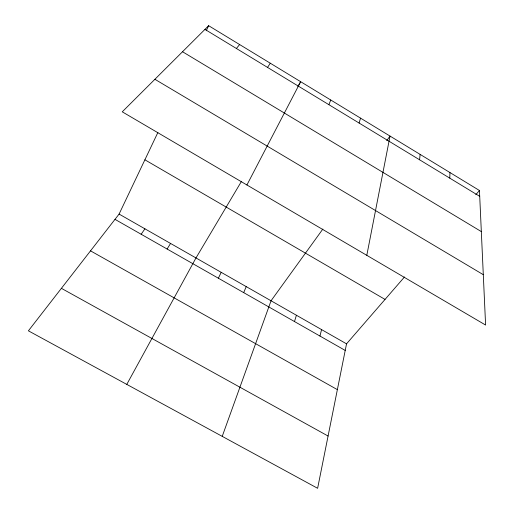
<?xml version="1.0" encoding="UTF-8"?>
<svg xmlns="http://www.w3.org/2000/svg" width="514" height="514" viewBox="0 0 514 514"><rect width="100%" height="100%" fill="white"/><g stroke="black" fill="none" stroke-linecap="round" stroke-linejoin="round"><path stroke-width="0.77" d="M449.795 178.146L449.943 172.537M419.565 159.777L420.137 154.399M366.803 255.329L390.036 136.082L386.746 140.63M404.505 276.962L346.532 343.84L317.62 488.3L28.398 330.823L119.087 214.081L157.869 132.516M319.959 336.053L321.571 329.596M359.106 123.045L360.532 118.13M294.496 321.558L296.411 315.243M222.228 436.36L271.045 300.767L322.869 229.045M328.883 104.676L330.746 100.005M243.7 292.639L246.219 286.606M206.236 30.769L208.652 25.7L479.453 190.501L485.601 325.047L122.261 111.827L208.652 25.7M218.373 278.215L221.2 272.336M246.919 184.982L300.671 81.7L297.857 86.429M126.785 384.395L195.982 257.944L241.509 181.294M167.101 249.027L170.558 243.443M267.537 67.405L270.293 63.216M141.151 234.256L144.929 228.82M236.401 48.489L239.627 44.551M475.791 194.729L479.453 190.501M61.404 288.335L328.08 436.039M90.522 250.851L337.364 389.638M119.087 214.081L346.532 343.84M114.988 219.356L345.215 350.432M144.897 159.803L385.044 299.418M154.9 79.291L483.301 274.682M182.528 51.741L481.335 231.596M204.957 29.382L479.723 196.335"/></g></svg>
